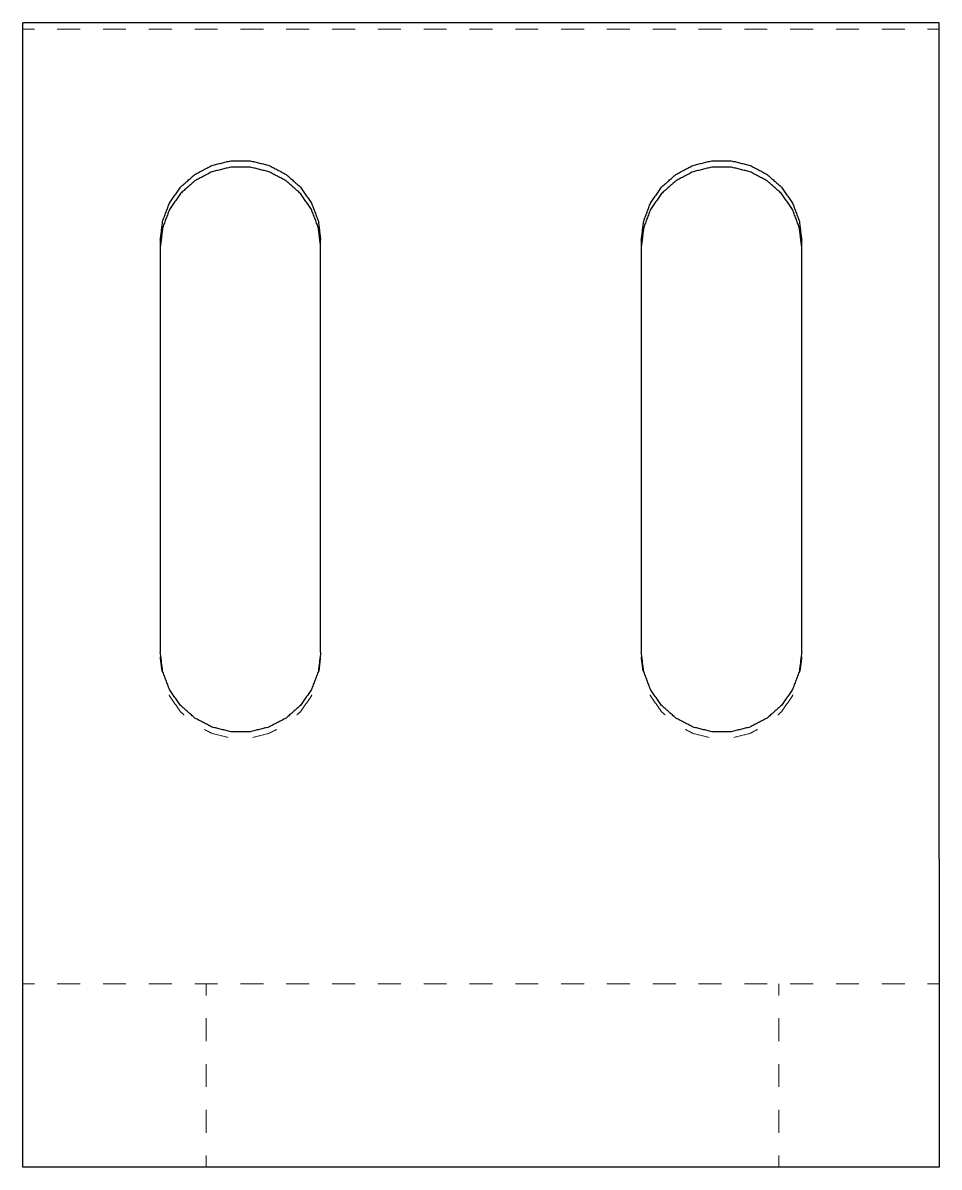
# Model space of a CAD drawing. Header units: millimetres. Extents: x 0 to 420, y 0 to 297.
# Drawn here: x 278.82 to 318.82, y 165.31 to 215.28 of the extents above; entities that cross this region are included whole.
import ezdxf

# ---------------------------------------------------------------- set-up
doc = ezdxf.new("R2010")
doc.units = ezdxf.units.MM
doc.layers.add('1', color=7, linetype='Continuous', true_color=0xffffff)

msp = doc.modelspace()

# ---------------------------------------------------------------- linework, layer by layer
at = {"layer": '1', "color": 30, "linetype": 'Continuous', "lineweight": 25}
for p, q in [((278.82, 178.761), (278.82, 215.277)), ((318.82, 215.277), (278.82, 215.277)), ((318.82, 178.761), (318.82, 215.277)), ((284.82, 205.783), (284.82, 187.794)), ((291.82, 187.794), (291.82, 205.783)), ((305.82, 205.783), (305.82, 187.794)), ((312.82, 187.794), (312.82, 205.783)), ((318.82, 165.308), (278.82, 165.308))]:
    msp.add_line(p, q, dxfattribs=at)
at = {"layer": '1', "color": 43, "linetype": 'Continuous', "lineweight": 18}
for p, q in [((279.32, 214.998), (278.82, 214.998)), ((281.32, 214.998), (280.32, 214.998)), ((283.32, 214.998), (282.32, 214.998)), ((285.32, 214.998), (284.32, 214.998)), ((287.32, 214.998), (286.32, 214.998)), ((289.32, 214.998), (288.32, 214.998)), ((291.32, 214.998), (290.32, 214.998)), ((293.32, 214.998), (292.32, 214.998)), ((295.32, 214.998), (294.32, 214.998)), ((297.32, 214.998), (296.32, 214.998)), ((299.32, 214.998), (298.32, 214.998)), ((301.32, 214.998), (300.32, 214.998)), ((303.32, 214.998), (302.32, 214.998)), ((305.32, 214.998), (304.32, 214.998)), ((307.32, 214.998), (306.32, 214.998)), ((309.32, 214.998), (308.32, 214.998)), ((311.32, 214.998), (310.32, 214.998)), ((313.32, 214.998), (312.32, 214.998)), ((315.32, 214.998), (314.32, 214.998)), ((317.32, 214.998), (316.32, 214.998)), ((318.82, 214.998), (318.32, 214.998)), ((284.82, 187.794), (284.82, 187.724)), ((284.82, 187.585), (284.82, 187.515)), ((284.82, 187.515), (284.886, 186.971)), ((291.754, 186.971), (291.82, 187.515)), ((291.82, 187.724), (291.82, 187.794)), ((291.82, 187.515), (291.82, 187.585)), ((305.82, 187.794), (305.82, 187.724)), ((305.82, 187.585), (305.82, 187.515)), ((305.82, 187.515), (305.886, 186.971)), ((312.754, 186.971), (312.82, 187.515)), ((312.82, 187.724), (312.82, 187.794)), ((312.82, 187.515), (312.82, 187.585)), ((278.82, 173.308), (279.32, 173.308)), ((280.32, 173.308), (281.32, 173.308)), ((282.32, 173.308), (283.32, 173.308)), ((284.32, 173.308), (285.32, 173.308)), ((286.32, 173.308), (287.32, 173.308)), ((286.82, 173.308), (286.82, 172.808)), ((288.32, 173.308), (289.32, 173.308)), ((290.32, 173.308), (291.32, 173.308)), ((292.32, 173.308), (293.32, 173.308)), ((294.32, 173.308), (295.32, 173.308)), ((296.32, 173.308), (297.32, 173.308)), ((298.32, 173.308), (299.32, 173.308)), ((300.32, 173.308), (301.32, 173.308)), ((302.32, 173.308), (303.32, 173.308)), ((304.32, 173.308), (305.32, 173.308)), ((306.32, 173.308), (307.32, 173.308)), ((308.32, 173.308), (309.32, 173.308)), ((310.32, 173.308), (311.32, 173.308)), ((311.82, 172.808), (311.82, 173.308)), ((312.32, 173.308), (313.32, 173.308)), ((314.32, 173.308), (315.32, 173.308)), ((316.32, 173.308), (317.32, 173.308)), ((318.32, 173.308), (318.82, 173.308)), ((286.82, 171.808), (286.82, 170.808)), ((311.82, 170.808), (311.82, 171.808)), ((286.82, 169.808), (286.82, 168.808)), ((311.82, 168.808), (311.82, 169.808)), ((286.82, 167.808), (286.82, 166.808)), ((311.82, 166.808), (311.82, 167.808)), ((286.82, 165.808), (286.82, 165.308)), ((311.82, 165.308), (311.82, 165.808))]:
    msp.add_line(p, q, dxfattribs=at)
at = {"layer": '1', "color": 30, "linetype": 'Continuous', "lineweight": 25}
for points, knots in [([(284.82, 205.783), (284.922, 206.62), (285.221, 207.409), (285.7, 208.103), (286.332, 208.662), (287.079, 209.054), (287.898, 209.255), (288.742, 209.255), (289.561, 209.054), (290.308, 208.662), (290.94, 208.103), (291.419, 207.409), (291.719, 206.62), (291.82, 205.783)], [0, 0, 0.076901, 0.153806, 0.23072, 0.307646, 0.384583, 0.461527, 0.538473, 0.615416, 0.692353, 0.76928, 0.846195, 0.923099, 1, 1]), ([(291.82, 205.504), (291.719, 206.341), (291.419, 207.129), (290.94, 207.823), (290.308, 208.383), (289.561, 208.774), (288.742, 208.976), (287.898, 208.976), (287.079, 208.774), (286.332, 208.383), (285.7, 207.823), (285.221, 207.129), (284.922, 206.341), (284.82, 205.504)], [0, 0, 0.0769, 0.153805, 0.23072, 0.307646, 0.384583, 0.461527, 0.538473, 0.615417, 0.692354, 0.76928, 0.846194, 0.9231, 1, 1]), ([(305.82, 205.783), (305.922, 206.62), (306.221, 207.409), (306.7, 208.103), (307.332, 208.662), (308.079, 209.054), (308.898, 209.255), (309.742, 209.255), (310.561, 209.054), (311.308, 208.662), (311.94, 208.103), (312.419, 207.409), (312.719, 206.62), (312.82, 205.783)], [0, 0, 0.076901, 0.153806, 0.23072, 0.307646, 0.384583, 0.461527, 0.538473, 0.615416, 0.692353, 0.76928, 0.846195, 0.923099, 1, 1]), ([(312.82, 205.504), (312.719, 206.341), (312.419, 207.129), (311.94, 207.823), (311.308, 208.383), (310.561, 208.774), (309.742, 208.976), (308.898, 208.976), (308.079, 208.774), (307.332, 208.383), (306.7, 207.823), (306.221, 207.129), (305.922, 206.341), (305.82, 205.504)], [0, 0, 0.0769, 0.153805, 0.23072, 0.307646, 0.384583, 0.461527, 0.538473, 0.615417, 0.692354, 0.76928, 0.846194, 0.9231, 1, 1]), ([(291.82, 187.794), (291.719, 186.957), (291.419, 186.168), (290.94, 185.474), (290.308, 184.915), (289.561, 184.523), (288.742, 184.322), (287.898, 184.322), (287.079, 184.523), (286.332, 184.915), (285.7, 185.474), (285.221, 186.168), (284.922, 186.957), (284.82, 187.794)], [0, 0, 0.0769, 0.153805, 0.23072, 0.307646, 0.384583, 0.461527, 0.538473, 0.615417, 0.692354, 0.76928, 0.846194, 0.9231, 1, 1]), ([(312.82, 187.794), (312.719, 186.957), (312.419, 186.168), (311.94, 185.474), (311.308, 184.915), (310.561, 184.523), (309.742, 184.322), (308.898, 184.322), (308.079, 184.523), (307.332, 184.915), (306.7, 185.474), (306.221, 186.168), (305.922, 186.957), (305.82, 187.794)], [0, 0, 0.0769, 0.153805, 0.23072, 0.307646, 0.384583, 0.461527, 0.538473, 0.615417, 0.692354, 0.76928, 0.846194, 0.9231, 1, 1]), ([(278.82, 165.308), (278.82, 165.77), (278.82, 166.341), (278.82, 168.11), (278.82, 170.605), (278.82, 173.649), (278.82, 177.024), (278.82, 178.761)], [0, 0, 0.034396, 0.076814, 0.208315, 0.393775, 0.619995, 0.870867, 1, 1]), ([(318.82, 178.761), (318.82, 175.31), (318.82, 172.071), (318.82, 169.277), (318.82, 167.126), (318.82, 166.341), (318.82, 165.424), (318.82, 165.308)], [0, 0, 0.256561, 0.497258, 0.704955, 0.864865, 0.923186, 0.991362, 1, 1])]:
    msp.add_open_spline(points, degree=1, knots=knots, dxfattribs=at)
at = {"layer": '1', "color": 43, "linetype": 'Continuous', "lineweight": 18}
for points, knots in [([(285.206, 185.928), (285.221, 185.889), (285.7, 185.195), (285.859, 185.055)], [0, 0, 0.038053, 0.807207, 1, 1]), ([(290.782, 185.055), (290.94, 185.195), (291.419, 185.889), (291.434, 185.928)], [0, 0, 0.192805, 0.961954, 1, 1]), ([(306.206, 185.928), (306.221, 185.889), (306.7, 185.195), (306.859, 185.055)], [0, 0, 0.038053, 0.807207, 1, 1]), ([(311.782, 185.055), (311.94, 185.195), (312.419, 185.889), (312.434, 185.928)], [0, 0, 0.192805, 0.961954, 1, 1]), ([(286.743, 184.42), (287.079, 184.244), (287.776, 184.073)], [0, 0, 0.345829, 1, 1]), ([(288.865, 184.073), (289.561, 184.244), (289.897, 184.42)], [0, 0, 0.654165, 1, 1]), ([(307.743, 184.42), (308.079, 184.244), (308.776, 184.073)], [0, 0, 0.345829, 1, 1]), ([(309.865, 184.073), (310.561, 184.244), (310.897, 184.42)], [0, 0, 0.654165, 1, 1])]:
    msp.add_open_spline(points, degree=1, knots=knots, dxfattribs=at)

doc.saveas('drawing.dxf')
